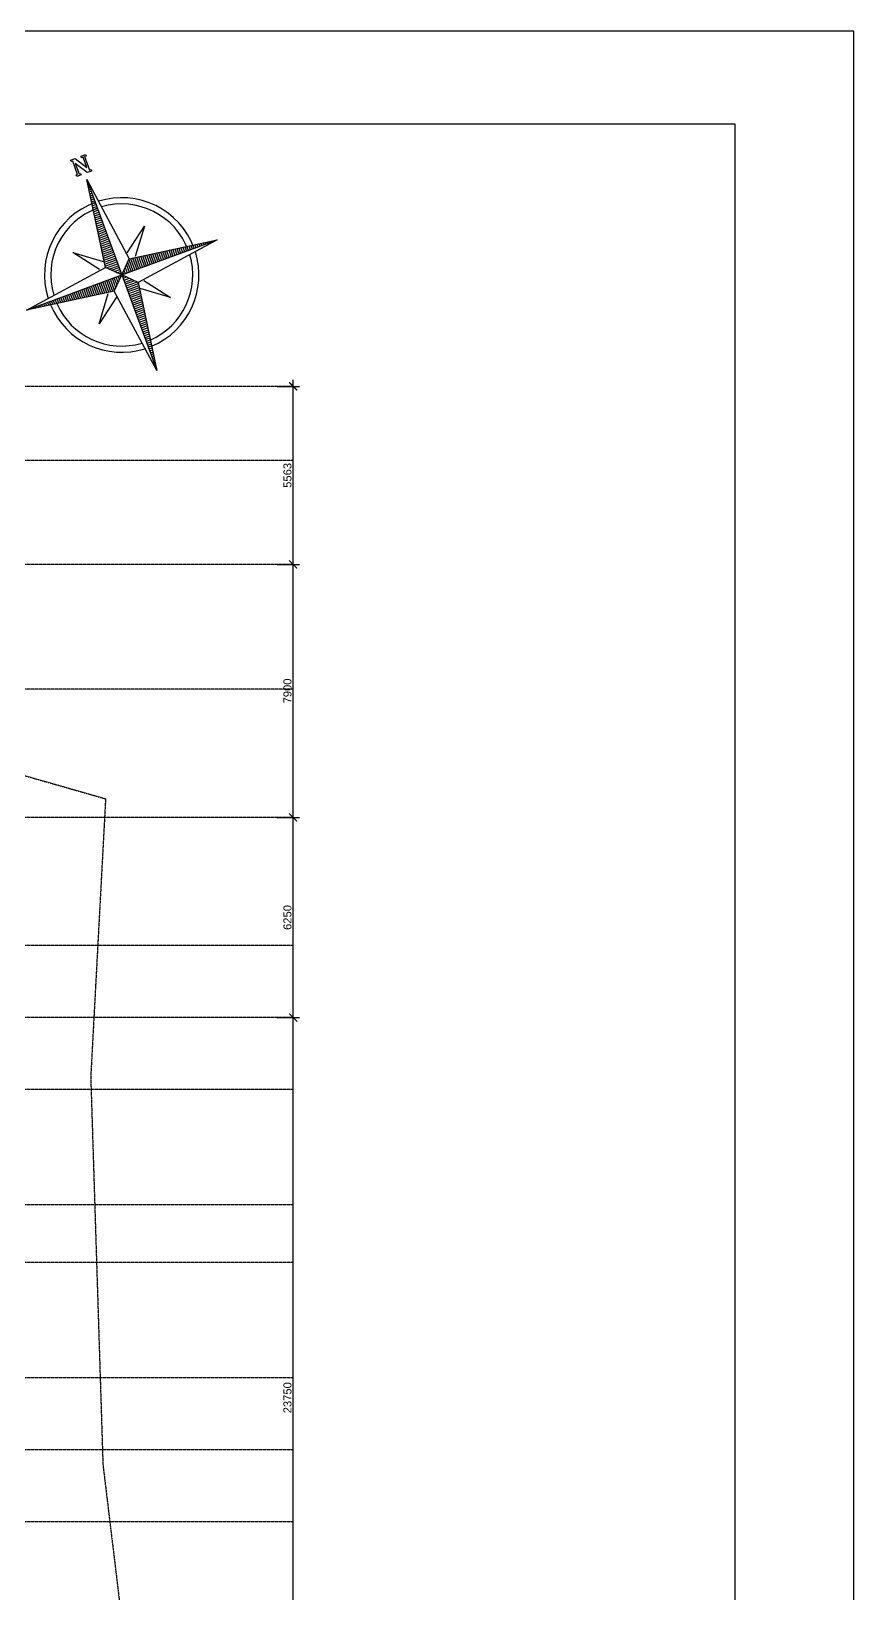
# Model space of a CAD drawing. Header units: inches. Extents: x -189245 to 740841, y -215444 to 469401.
# Drawn here: x -99952 to -74245, y -15936 to 32863 of the extents above; entities that cross this region are included whole.
import ezdxf

# ---------------------------------------------------------------- set-up
doc = ezdxf.new("R2010")
doc.units = ezdxf.units.IN
doc.header["$LTSCALE"] = 10
doc.header["$MEASUREMENT"] = 0
doc.linetypes.add('GRID NORMAL$0$GRID BASEMENT$0$GRID GROUND$0$GRID$0$$0$PHANTOM', pattern=[2.5, 1.25, -0.25, 0.25, -0.25, 0.25, -0.25])
for name, color, linetype in [('3', 252, 'Continuous'), ('A-COLUMN', 6, 'Continuous'), ('a-dim', 8, 'Continuous'), ('A-GRID', 8, 'Continuous'), ('A-TTL', 1, 'Continuous')]:
    doc.layers.add(name, color=color, linetype=linetype)
doc.layers.add('DEFPOINT', color=7, linetype='Continuous', plot=False)
doc.styles.add('GRID NORMAL$0$GRID BASEMENT$0$GRID GROUND$0$GRID$0$Standard', font='ARIAL.TTF')
doc.dimstyles.new('GRID NORMAL$0$GRID BASEMENT$0$GRID GROUND$0$GRID$0$Standard', dxfattribs={"dimtxt": 250, "dimasz": 0.18, "dimexe": 0.18, "dimexo": 0.0625, "dimgap": 50, "dimtad": 1, "dimdec": 0, "dimzin": 0, "dimdsep": 46, "dimtxsty": 'GRID NORMAL$0$GRID BASEMENT$0$GRID GROUND$0$GRID$0$Standard', "dimcen": 0.09, "dimadec": 0, "dimazin": 0, "dimtfac": 1, "dimtdec": 0, "dimtofl": 0, "dimtmove": 0, "dimatfit": 3, "dimfxl": 1, "dimtolj": 1, "dimtzin": 0, "dimarcsym": 0})

# ---------------------------------------------------------------- blocks, each defined once
blk = doc.blocks.new('GRID NORMAL$0$GRID BASEMENT$0$GRID GROUND$0$GRID$0$_ARCHTICK')
at = {"color": 0, "linetype": 'ByBlock', "ltscale": 20, "const_width": 0.15}
blk.add_lwpolyline([(-0.5, -0.5), (0.5, 0.5)], dxfattribs=at)
blk = doc.blocks.new('*D480')
at = {"layer": 'a-dim', "color": 0, "lineweight": -2, "ltscale": 500}
for p, q in [((-33688, -241087), (-33688, -235124)), ((-34188, -235324), (-33488, -235324)), ((-34188, -240887), (-33488, -240887))]:
    blk.add_line(p, q, dxfattribs=at)
at = {"layer": 'Defpoints', "color": 0, "ltscale": 500}
for p in [(-34188, -235324), (-33688, -235324), (-34188, -240887)]:
    blk.add_point(p, dxfattribs=at)
at = {"layer": 'a-dim', "color": 0, "lineweight": -2, "ltscale": 500, "xscale": 250, "yscale": 250, "zscale": 250}
for p, rotation in [((-33688, -235324), 90), ((-33688, -240887), 270)]:
    blk.add_blockref('GRID NORMAL$0$GRID BASEMENT$0$GRID GROUND$0$GRID$0$_ARCHTICK', p, dxfattribs=dict(at, rotation=rotation))
at = {"layer": 'a-dim', "color": 3, "ltscale": 500, "insert": (-33866, -238105), "char_height": 250, "attachment_point": 5, "rotation": 90, "style": 'GRID NORMAL$0$GRID BASEMENT$0$GRID GROUND$0$GRID$0$Standard'}
blk.add_mtext('\\A1;5563', dxfattribs=at)
blk = doc.blocks.new('*D481')
at = {"layer": 'a-dim', "color": 0, "lineweight": -2, "ltscale": 500}
for p, q in [((-34188, -240887), (-33488, -240887)), ((-33688, -248987), (-33688, -240687)), ((-34188, -248787), (-33488, -248787))]:
    blk.add_line(p, q, dxfattribs=at)
at = {"layer": 'Defpoints', "color": 0, "ltscale": 500}
for p in [(-34188, -240887), (-33688, -240887), (-34188, -248787)]:
    blk.add_point(p, dxfattribs=at)
at = {"layer": 'a-dim', "color": 0, "lineweight": -2, "ltscale": 500, "xscale": 250, "yscale": 250, "zscale": 250}
for p, rotation in [((-33688, -240887), 90), ((-33688, -248787), 270)]:
    blk.add_blockref('GRID NORMAL$0$GRID BASEMENT$0$GRID GROUND$0$GRID$0$_ARCHTICK', p, dxfattribs=dict(at, rotation=rotation))
at = {"layer": 'a-dim', "color": 3, "ltscale": 500, "insert": (-33866, -244837), "char_height": 250, "attachment_point": 5, "rotation": 90, "style": 'GRID NORMAL$0$GRID BASEMENT$0$GRID GROUND$0$GRID$0$Standard'}
blk.add_mtext('\\A1;7900', dxfattribs=at)
blk = doc.blocks.new('*D483')
at = {"layer": 'a-dim', "color": 0, "lineweight": -2, "ltscale": 500}
for p, q in [((-34188, -248787), (-33488, -248787)), ((-33688, -255237), (-33688, -248587)), ((-34188, -255037), (-33488, -255037))]:
    blk.add_line(p, q, dxfattribs=at)
at = {"layer": 'Defpoints', "color": 0, "ltscale": 500}
for p in [(-34188, -248787), (-33688, -248787), (-34188, -255037)]:
    blk.add_point(p, dxfattribs=at)
at = {"layer": 'a-dim', "color": 0, "lineweight": -2, "ltscale": 500, "xscale": 250, "yscale": 250, "zscale": 250}
for p, rotation in [((-33688, -248787), 90), ((-33688, -255037), 270)]:
    blk.add_blockref('GRID NORMAL$0$GRID BASEMENT$0$GRID GROUND$0$GRID$0$_ARCHTICK', p, dxfattribs=dict(at, rotation=rotation))
at = {"layer": 'a-dim', "color": 3, "ltscale": 500, "insert": (-33866, -251912), "char_height": 250, "attachment_point": 5, "rotation": 90, "style": 'GRID NORMAL$0$GRID BASEMENT$0$GRID GROUND$0$GRID$0$Standard'}
blk.add_mtext('\\A1;6250', dxfattribs=at)
blk = doc.blocks.new('*D484')
at = {"layer": 'a-dim', "color": 0, "lineweight": -2, "ltscale": 500}
for p, q in [((-34188, -255036), (-33488, -255036)), ((-33688, -278986), (-33688, -254836)), ((-34188, -278786), (-33488, -278786))]:
    blk.add_line(p, q, dxfattribs=at)
at = {"layer": 'Defpoints', "color": 0, "ltscale": 500}
for p in [(-34188, -255036), (-33688, -255036), (-34188, -278786)]:
    blk.add_point(p, dxfattribs=at)
at = {"layer": 'a-dim', "color": 0, "lineweight": -2, "ltscale": 500, "xscale": 250, "yscale": 250, "zscale": 250}
for p, rotation in [((-33688, -255036), 90), ((-33688, -278786), 270)]:
    blk.add_blockref('GRID NORMAL$0$GRID BASEMENT$0$GRID GROUND$0$GRID$0$_ARCHTICK', p, dxfattribs=dict(at, rotation=rotation))
at = {"layer": 'a-dim', "color": 3, "ltscale": 500, "insert": (-33866, -266911), "char_height": 250, "attachment_point": 5, "rotation": 90, "style": 'GRID NORMAL$0$GRID BASEMENT$0$GRID GROUND$0$GRID$0$Standard'}
blk.add_mtext('\\A1;23750', dxfattribs=at)
blk = doc.blocks.new('*X20')
at = {"color": 0, "linetype": 'ByBlock'}
for p, q in [((-217.53, 160.4998), (-217.53, 160.5)), ((-217.52, 160.4984), (-217.52, 160.5)), ((-217.51, 160.497), (-217.51, 160.5)), ((-217.5, 160.4955), (-217.5, 160.5)), ((-217.49, 160.4941), (-217.49, 160.5)), ((-217.48, 160.4927), (-217.48, 160.5)), ((-217.47, 160.4913), (-217.47, 160.5)), ((-217.46, 160.4898), (-217.46, 160.5)), ((-217.45, 160.4884), (-217.45, 160.5)), ((-217.44, 160.487), (-217.44, 160.5)), ((-217.43, 160.4855), (-217.43, 160.5)), ((-217.42, 160.4841), (-217.42, 160.5)), ((-217.41, 160.4827), (-217.41, 160.5)), ((-217.4, 160.4812), (-217.4, 160.5)), ((-217.39, 160.4798), (-217.39, 160.5)), ((-217.38, 160.4784), (-217.38, 160.5)), ((-217.37, 160.477), (-217.37, 160.5)), ((-217.36, 160.4755), (-217.36, 160.5)), ((-217.35, 160.4741), (-217.35, 160.5)), ((-217.34, 160.4727), (-217.34, 160.5)), ((-217.33, 160.4712), (-217.33, 160.5)), ((-217.32, 160.4698), (-217.32, 160.5)), ((-217.31, 160.4684), (-217.31, 160.5)), ((-217.3, 160.467), (-217.3, 160.5)), ((-217.29, 160.4655), (-217.29, 160.5)), ((-217.28, 160.4641), (-217.28, 160.5)), ((-217.27, 160.4627), (-217.27, 160.5)), ((-217.26, 160.4613), (-217.26, 160.5)), ((-217.25, 160.4598), (-217.25, 160.5)), ((-217.24, 160.4584), (-217.24, 160.5)), ((-217.23, 160.457), (-217.23, 160.5)), ((-217.22, 160.4555), (-217.22, 160.5)), ((-217.21, 160.4541), (-217.21, 160.5)), ((-217.2, 160.4527), (-217.2, 160.5)), ((-217.19, 160.4512), (-217.19, 160.5)), ((-217.18, 160.4498), (-217.18, 160.5)), ((-217.17, 160.4484), (-217.17, 160.5)), ((-217.16, 160.447), (-217.16, 160.5)), ((-217.15, 160.4455), (-217.15, 160.5)), ((-217.14, 160.4441), (-217.14, 160.5)), ((-217.13, 160.4427), (-217.13, 160.5)), ((-217.12, 160.4412), (-217.12, 160.5)), ((-217.11, 160.4398), (-217.11, 160.5)), ((-217.1, 160.4384), (-217.1, 160.5)), ((-217.09, 160.4412), (-217.09, 160.5)), ((-217.08, 160.4512), (-217.08, 160.5)), ((-217.07, 160.4613), (-217.07, 160.5)), ((-217.06, 160.4712), (-217.06, 160.5)), ((-217.05, 160.4812), (-217.05, 160.5)), ((-217.04, 160.4913), (-217.04, 160.5))]:
    blk.add_line(p, q, dxfattribs=at)
blk = doc.blocks.new('north2')
at = {"color": 0, "linetype": 'ByBlock'}
for p, q in [((-0.0625, 0.0625), (0, 0.5)), ((0, 0.5), (0.0625, 0.0625)), ((0, 0.5), (0, 0)), ((-0.0938, 0.0625), (-0.1875, 0.1875)), ((-0.1875, 0.1875), (-0.0625, 0.0937)), ((0.0625, 0.0937), (0.1875, 0.1875)), ((0.1875, 0.1875), (0.0937, 0.0625)), ((-0.5, 0), (-0.0625, 0.0625)), ((-0.0625, 0.0625), (0, 0)), ((0, 0), (0.0625, 0.0625)), ((0.0625, 0.0625), (0.5, 0)), ((0, 0), (-0.5, 0)), ((-0.0625, -0.0625), (-0.5, 0)), ((-0.1875, -0.1875), (-0.0938, -0.0625)), ((-0.0625, -0.0625), (0, 0)), ((0, -0.5), (-0.0625, -0.0625)), ((0, 0), (0.0625, -0.0625)), ((0, 0), (0, -0.5)), ((0.5, 0), (0, 0)), ((0.0625, -0.0625), (0, -0.5)), ((0.5, 0), (0.0625, -0.0625)), ((0.0937, -0.0625), (0.1875, -0.1875)), ((-0.0625, -0.0938), (-0.1875, -0.1875)), ((0.1875, -0.1875), (0.0625, -0.0938))]:
    blk.add_line(p, q, dxfattribs=at)
blk.add_lwpolyline([(0.5391, 0.0255), (0.5391, 0.0177), (0.5312, 0.0177), (0.5312, 0.0411), (0.5391, 0.0411), (0.5391, 0.0333), (0.6094, 0.0333), (0.6094, 0.0411), (0.6172, 0.0411), (0.6172, 0.0177), (0.5547, -0.0214), (0.6094, -0.0214), (0.6094, -0.0136), (0.6172, -0.0136), (0.6172, -0.037), (0.6094, -0.037), (0.6094, -0.0292), (0.5391, -0.0292), (0.5391, -0.037), (0.5312, -0.037), (0.5312, -0.0136), (0.5938, 0.0255), (0.5391, 0.0255)], dxfattribs=at)
for radius, start, end in [(0.3802, 92.58912, 177.41088), (0.3494, 93.5464, 176.4536), (0.3802, 0, 87.41088), (0.3494, 0, 86.4536), (0.3802, 182.58912, 267.41088), (0.3494, 183.5464, 266.4536), (0.3802, 270, 357.41088), (0.3494, 270, 356.4536)]:
    blk.add_arc((0, 0), radius, start, end, dxfattribs=at)
for p, rotation in [((-160.5, -217.0312), 270), ((-217.0312, 160.5), 180), ((160.5, 217.0312), 89.99999999999999)]:
    blk.add_blockref('*X20', p, dxfattribs=dict(at, rotation=rotation))
blk.add_blockref('*X20', (217.0312, -160.5), dxfattribs=at)
blk = doc.blocks.new('grid')
at = {"layer": 'A-GRID', "linetype": 'GRID NORMAL$0$GRID BASEMENT$0$GRID GROUND$0$GRID$0$$0$PHANTOM'}
for p, q in [((-33688.1, -235324.1), (-100703.6, -235324.1)), ((-33688.1, -237636.6), (-100703.6, -237636.6)), ((-33688.1, -240886.6), (-100703.6, -240886.6)), ((-33688.1, -244786.6), (-100703.6, -244786.6)), ((-33688.1, -248786.6), (-100703.6, -248786.6)), ((-33688.1, -252786.6), (-100703.5, -252786.6)), ((-33688.1, -255036.6), (-100703.5, -255036.6)), ((-33688.1, -257286.6), (-100703.5, -257286.6)), ((-33688.1, -260886.6), (-100703.6, -260886.6)), ((-33688.1, -262686.6), (-100703.6, -262686.6)), ((-33688.1, -266286.6), (-100703.6, -266286.6)), ((-33688.1, -268536.6), (-100703.6, -268536.6)), ((-33688.1, -270786.6), (-100703.6, -270786.6))]:
    blk.add_line(p, q, dxfattribs=at)
at = {"layer": 'a-dim', "ltscale": 500}
for base, p1, p2, picture, middle in [((-33688.1325, -235324.0815), (-34188.1325, -240886.6148), (-34188.1325, -235324.0815), '*D480', (-33865.8611, -238105.3481)), ((-33688.1, -240886.6), (-34188.1, -248786.6), (-34188.1, -240886.6), '*D481', (-33865.7, -244836.6)), ((-33688.1, -248786.6), (-34188.1, -255036.6), (-34188.1, -248786.6), '*D483', (-33865.7, -251911.6)), ((-33688.1, -255035.6), (-34188.1, -278786), (-34188.1, -255035.6), '*D484', (-33865.8, -266910.8))]:
    dim = blk.add_linear_dim(base=base, p1=p1, p2=p2, angle=270, dimstyle='GRID NORMAL$0$GRID BASEMENT$0$GRID GROUND$0$GRID$0$Standard', override={"dimasz": 250, "dimexe": 200, "dimblk1": 'GRID NORMAL$0$GRID BASEMENT$0$GRID GROUND$0$GRID$0$_ARCHTICK', "dimblk2": 'GRID NORMAL$0$GRID BASEMENT$0$GRID GROUND$0$GRID$0$_ARCHTICK', "dimsah": 1, "dimdle": 200, "dimclrt": 3}, dxfattribs=at)
    dim.commit()
    dim.dimension.update_dxf_attribs({"geometry": picture, "text_midpoint": middle})

msp = doc.modelspace()

# ---------------------------------------------------------------- linework, layer by layer
at = {"layer": '3', "color": 3, "linetype": 'GRID NORMAL$0$GRID BASEMENT$0$GRID GROUND$0$GRID$0$$0$PHANTOM', "flags": 128}
msp.add_lwpolyline([(-97628.64781, 8880.4304), (-98092.63063, 202.82589), (-97710.97178, -11901.15843), (-96735.7572, -19972.45675), (-151399.54194, -33320.99743), (-152656.67603, -26475.47233), (-153611.74904, -19177.70311), (-154192.1149, -11840.62089), (-154395.69803, -4503.44474), (-154219.51338, 2824.43756), (-153664.92755, 10153.48487), (-152737.27581, 17434.62917), (-151503.49476, 24284.40174), (-97609.69343, 8887.62681)], dxfattribs=at)
at = {"layer": 'DEFPOINT', "color": 2}
msp.add_lwpolyline([(-179245.06827, -41386.76057), (-74245.06827, -41386.76057), (-74245.06827, 32863.23943), (-179245.06827, 32863.23943)], close=True, dxfattribs=at)
at = {"layer": 'DEFPOINT', "color": 5}
msp.add_lwpolyline([(-173152.06827, -38486.76057), (-77952.06827, -38486.76057), (-77952.06827, 29963.23943), (-173152.06827, 29963.23943)], close=True, dxfattribs=at)

# ---------------------------------------------------------------- block references
at = {"layer": 'A-COLUMN', "color": 254}
msp.add_blockref('grid', (-58077.17603, 257097.21998), dxfattribs=at)
at = {"layer": 'A-TTL', "xscale": 6349.999999999833, "yscale": 6350.000000000029, "zscale": 6350, "rotation": 110.1693660417757}
msp.add_blockref('north2', (-97123.31679, 25250.79897), dxfattribs=at)

doc.saveas('drawing.dxf')
